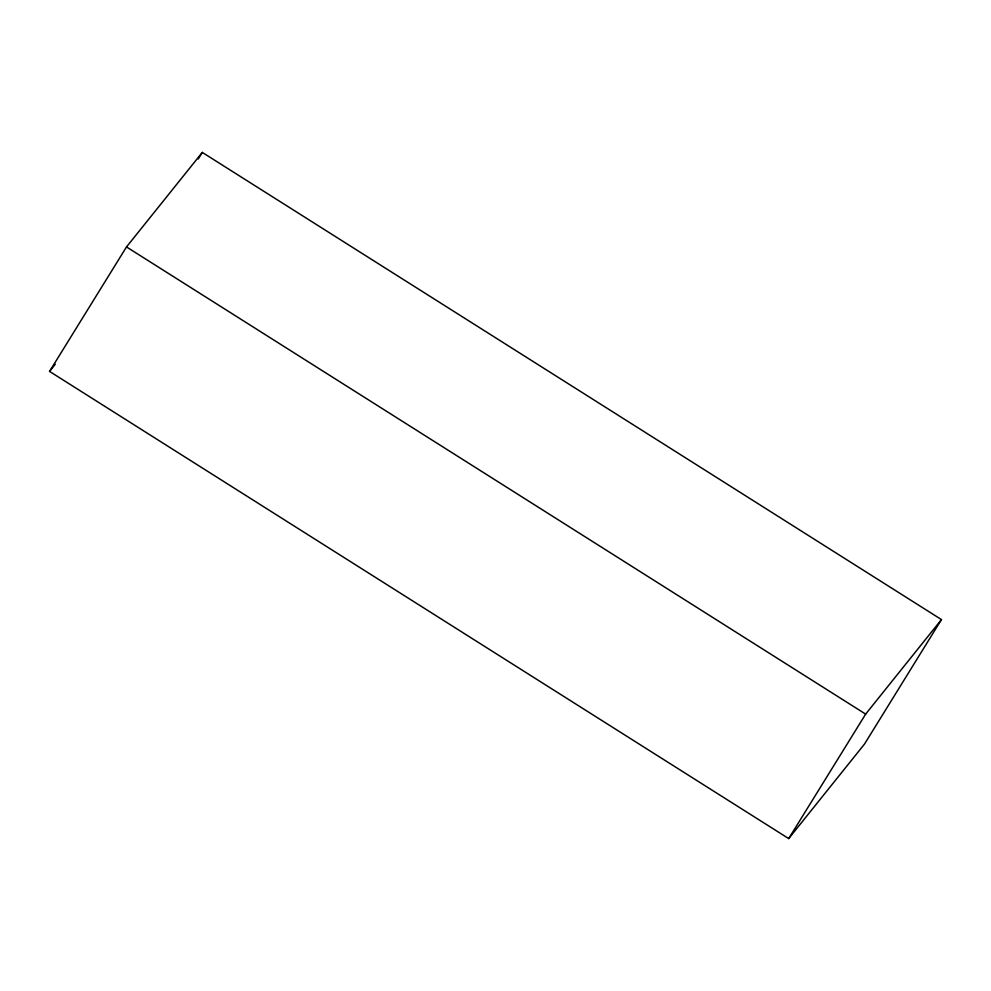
<?xml version="1.0" encoding="UTF-8"?>
<svg xmlns="http://www.w3.org/2000/svg" width="991" height="991" viewBox="0 0 991 991"><rect width="100%" height="100%" fill="white"/><g stroke="black" fill="none" stroke-linecap="round" stroke-linejoin="round"><path stroke-width="1.49" d="M49.55 371.414L126.501 246.932L202.3 152.416L941.45 619.586L864.499 744.068L788.7 838.584L49.55 371.414L55.31 364.23M198.25 158.969L202.3 152.416M788.7 838.584L865.651 714.115L941.45 619.586M126.501 246.932L865.651 714.115"/></g></svg>
